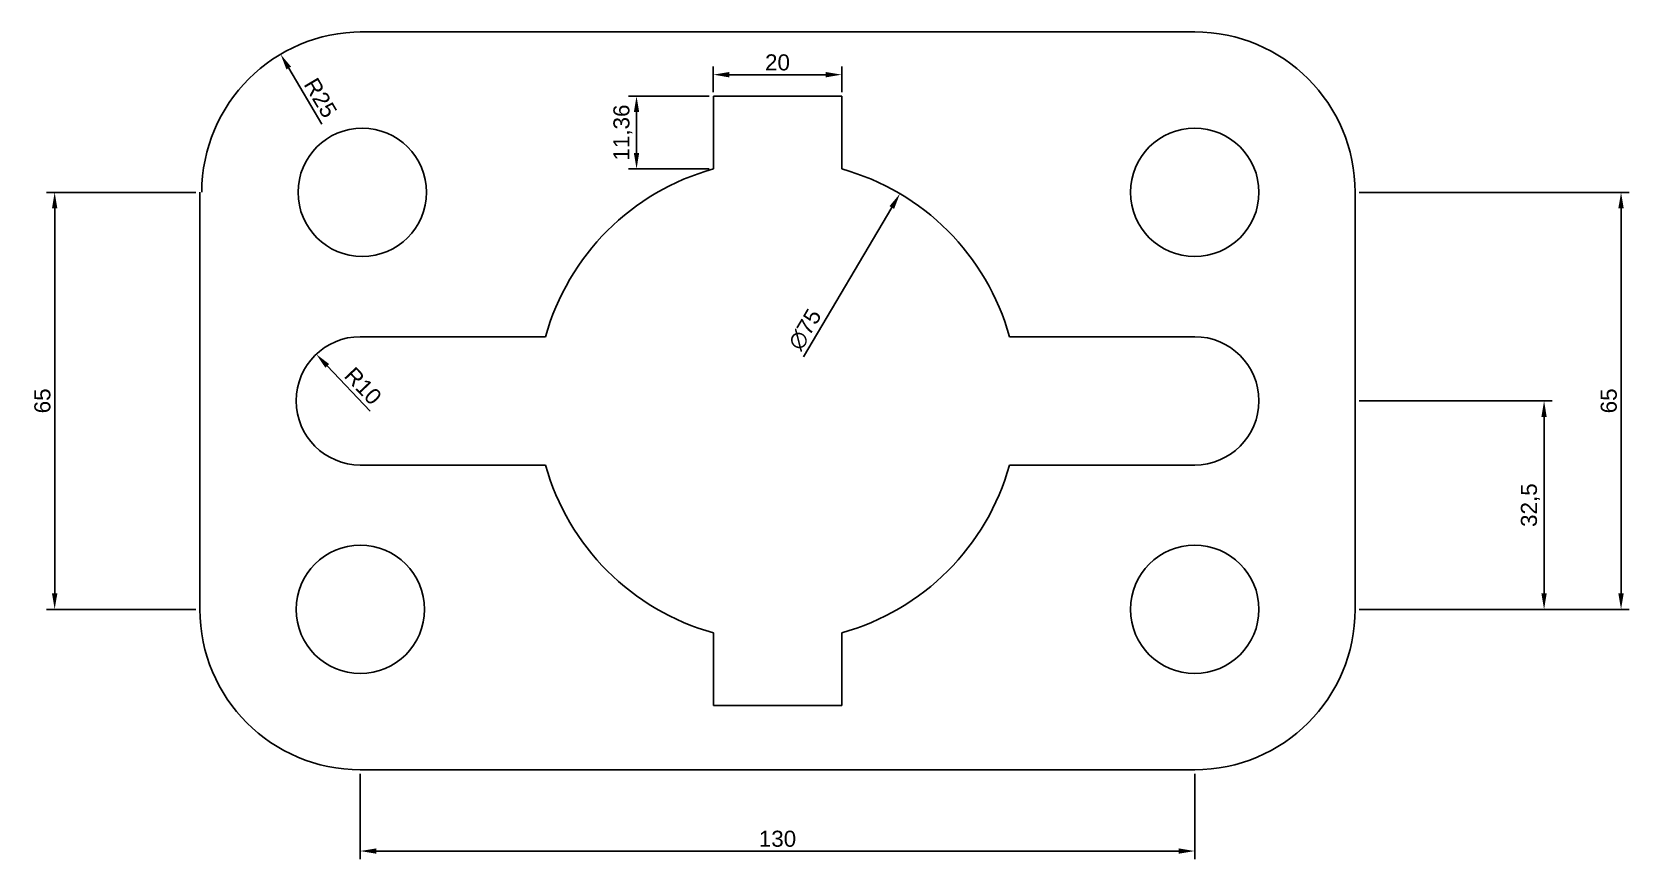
# Model space of a CAD drawing. Header units: millimetres. Extents: x 2198 to 3077, y 2612 to 2770.
# Drawn here: x 2827.7 to 3076.6, y 2641.1 to 2770 of the extents above.
import ezdxf

# ---------------------------------------------------------------- set-up
doc = ezdxf.new("R2010")
doc.units = ezdxf.units.MM
doc.styles.get("Standard").update_dxf_attribs({"font": 'arial.ttf'})
doc.dimstyles.new('ISO-25', dxfattribs={"dimtxt": 2.5, "dimasz": 2.5, "dimexe": 1.25, "dimexo": 0.625, "dimtad": 1, "dimtxsty": 'Standard', "dimcen": 2.5, "dimadec": 0, "dimazin": 0, "dimtfac": 1, "dimtmove": 0, "dimatfit": 3, "dimfxl": 1, "dimarcsym": 0})

# ---------------------------------------------------------------- blocks, each defined once
blk = doc.blocks.new('*D5')
at = {"color": 0, "lineweight": -2, "transparency": 16777216}
for p, q in [((2933.28, 2760.03), (2920.69, 2760.03)), ((2921.94, 2751.17), (2921.94, 2757.53)), ((2933.28, 2748.67), (2920.69, 2748.67))]:
    blk.add_line(p, q, dxfattribs=at)
at = {"color": 0, "transparency": 16777216}
for points in [[(2921.52, 2757.53), (2922.35, 2757.53), (2921.94, 2760.03)], [(2921.52, 2751.17), (2922.35, 2751.17), (2921.94, 2748.67)]]:
    blk.add_solid(points, dxfattribs=at)
at = {"layer": 'Defpoints', "color": 0, "transparency": 16777216}
for p in [(2921.94, 2760.03), (2933.9, 2760.03), (2933.9, 2748.67)]:
    blk.add_point(p, dxfattribs=at)
at = {"color": 0, "transparency": 16777216, "insert": (2919.81, 2754.35), "char_height": 2.5, "attachment_point": 5, "rotation": 90}
blk.add_mtext('11,36', dxfattribs=at)
blk = doc.blocks.new('*D6')
at = {"color": 0, "lineweight": -2, "transparency": 16777216}
for p, q in [((2933.9, 2760.66), (2933.9, 2764.62)), ((2953.9, 2760.66), (2953.9, 2764.62)), ((2936.4, 2763.37), (2951.4, 2763.37))]:
    blk.add_line(p, q, dxfattribs=at)
at = {"color": 0, "transparency": 16777216}
for points in [[(2936.4, 2763.79), (2936.4, 2762.95), (2933.9, 2763.37)], [(2951.4, 2763.79), (2951.4, 2762.95), (2953.9, 2763.37)]]:
    blk.add_solid(points, dxfattribs=at)
at = {"layer": 'Defpoints', "color": 0, "transparency": 16777216}
for p in [(2953.9, 2763.37), (2933.9, 2760.03), (2953.9, 2760.03)]:
    blk.add_point(p, dxfattribs=at)
at = {"color": 0, "transparency": 16777216, "insert": (2943.9, 2765.27), "char_height": 2.5, "attachment_point": 5}
blk.add_mtext('20', dxfattribs=at)
blk = doc.blocks.new('*D7')
at = {"color": 0, "lineweight": -2, "transparency": 16777216}
for p, q in [((2853.28, 2745.03), (2830.03, 2745.03)), ((2831.28, 2742.53), (2831.28, 2682.53)), ((2853.28, 2680.03), (2830.03, 2680.03))]:
    blk.add_line(p, q, dxfattribs=at)
at = {"color": 0, "transparency": 16777216}
for points in [[(2830.86, 2742.53), (2831.7, 2742.53), (2831.28, 2745.03)], [(2830.86, 2682.53), (2831.7, 2682.53), (2831.28, 2680.03)]]:
    blk.add_solid(points, dxfattribs=at)
at = {"layer": 'Defpoints', "color": 0, "transparency": 16777216}
for p in [(2853.9, 2745.03), (2831.28, 2680.03), (2853.9, 2680.03)]:
    blk.add_point(p, dxfattribs=at)
at = {"color": 0, "transparency": 16777216, "insert": (2829.38, 2712.53), "char_height": 2.5, "attachment_point": 5, "rotation": 90}
blk.add_mtext('65', dxfattribs=at)
blk = doc.blocks.new('*D8')
at = {"color": 0, "lineweight": -2, "transparency": 16777216}
blk.add_line((2880.43, 2710.92), (2873.75, 2717.98), dxfattribs=at)
at = {"color": 0, "transparency": 16777216}
blk.add_solid([(2874.05, 2718.27), (2873.45, 2717.7), (2872.03, 2719.8)], dxfattribs=at)
at = {"layer": 'Defpoints', "color": 0, "transparency": 16777216}
for p in [(2872.03, 2719.8), (2878.9, 2712.53)]:
    blk.add_point(p, dxfattribs=at)
at = {"color": 0, "transparency": 16777216, "insert": (2879.33, 2714.85), "char_height": 2.5, "attachment_point": 5, "rotation": 313.3987}
blk.add_mtext('R10', dxfattribs=at)
blk = doc.blocks.new('*D9')
at = {"color": 0, "lineweight": -2, "transparency": 16777216}
blk.add_line((2947.95, 2719.39), (2961.71, 2742.67), dxfattribs=at)
at = {"color": 0, "transparency": 16777216}
blk.add_solid([(2961.35, 2742.88), (2962.07, 2742.45), (2962.98, 2744.82)], dxfattribs=at)
at = {"layer": 'Defpoints', "color": 0, "transparency": 16777216}
for p in [(2962.98, 2744.82), (2924.83, 2680.25)]:
    blk.add_point(p, dxfattribs=at)
at = {"color": 0, "transparency": 16777216, "insert": (2948.18, 2723.65), "char_height": 2.5, "attachment_point": 5, "rotation": 59.4264}
blk.add_mtext('∅75', dxfattribs=at)
blk = doc.blocks.new('*D10')
at = {"color": 0, "lineweight": -2, "transparency": 16777216}
for p, q in [((2878.9, 2654.41), (2878.9, 2641.12)), ((3008.9, 2654.41), (3008.9, 2641.12)), ((2881.4, 2642.37), (3006.4, 2642.37))]:
    blk.add_line(p, q, dxfattribs=at)
at = {"color": 0, "transparency": 16777216}
for points in [[(2881.4, 2642.78), (2881.4, 2641.95), (2878.9, 2642.37)], [(3006.4, 2642.78), (3006.4, 2641.95), (3008.9, 2642.37)]]:
    blk.add_solid(points, dxfattribs=at)
at = {"layer": 'Defpoints', "color": 0, "transparency": 16777216}
for p in [(2878.9, 2655.03), (3008.9, 2655.03), (3008.9, 2642.37)]:
    blk.add_point(p, dxfattribs=at)
at = {"color": 0, "transparency": 16777216, "insert": (2943.9, 2644.27), "char_height": 2.5, "attachment_point": 5}
blk.add_mtext('130', dxfattribs=at)
blk = doc.blocks.new('*D11')
at = {"color": 0, "lineweight": -2, "transparency": 16777216}
blk.add_line((2872.91, 2755.67), (2867.75, 2764.4), dxfattribs=at)
at = {"color": 0, "transparency": 16777216}
blk.add_solid([(2868.11, 2764.61), (2867.39, 2764.19), (2866.48, 2766.55)], dxfattribs=at)
at = {"layer": 'Defpoints', "color": 0, "transparency": 16777216}
for p in [(2866.48, 2766.55), (2879.2, 2745.03)]:
    blk.add_point(p, dxfattribs=at)
at = {"color": 0, "transparency": 16777216, "insert": (2872.7, 2759.76), "char_height": 2.5, "attachment_point": 5, "rotation": 300.596}
blk.add_mtext('R25', dxfattribs=at)
blk = doc.blocks.new('*D12')
at = {"color": 0, "lineweight": -2, "transparency": 16777216}
for p, q in [((3034.53, 2712.53), (3064.59, 2712.53)), ((3063.34, 2682.53), (3063.34, 2710.03)), ((3034.53, 2680.03), (3064.59, 2680.03))]:
    blk.add_line(p, q, dxfattribs=at)
at = {"color": 0, "transparency": 16777216}
for points in [[(3062.92, 2710.03), (3063.75, 2710.03), (3063.34, 2712.53)], [(3062.92, 2682.53), (3063.75, 2682.53), (3063.34, 2680.03)]]:
    blk.add_solid(points, dxfattribs=at)
at = {"layer": 'Defpoints', "color": 0, "transparency": 16777216}
for p in [(3033.9, 2712.53), (3063.34, 2712.53), (3033.9, 2680.03)]:
    blk.add_point(p, dxfattribs=at)
at = {"color": 0, "transparency": 16777216, "insert": (3061.21, 2696.28), "char_height": 2.5, "attachment_point": 5, "rotation": 90}
blk.add_mtext('32,5', dxfattribs=at)
blk = doc.blocks.new('*D13')
at = {"color": 0, "lineweight": -2, "transparency": 16777216}
for p, q in [((3034.53, 2745.03), (3076.58, 2745.03)), ((3075.33, 2742.53), (3075.33, 2682.53)), ((3034.53, 2680.03), (3076.58, 2680.03))]:
    blk.add_line(p, q, dxfattribs=at)
at = {"color": 0, "transparency": 16777216}
for points in [[(3074.91, 2742.53), (3075.75, 2742.53), (3075.33, 2745.03)], [(3074.91, 2682.53), (3075.75, 2682.53), (3075.33, 2680.03)]]:
    blk.add_solid(points, dxfattribs=at)
at = {"layer": 'Defpoints', "color": 0, "transparency": 16777216}
for p in [(3033.9, 2745.03), (3033.9, 2680.03), (3075.33, 2680.03)]:
    blk.add_point(p, dxfattribs=at)
at = {"color": 0, "transparency": 16777216, "insert": (3073.43, 2712.53), "char_height": 2.5, "attachment_point": 5, "rotation": 90}
blk.add_mtext('65', dxfattribs=at)

msp = doc.modelspace()

# ---------------------------------------------------------------- linework, layer by layer
for p, q in [((3008.904, 2770.033), (2878.904, 2770.033)), ((2933.904, 2748.675), (2933.904, 2760.033)), ((2953.904, 2760.033), (2933.904, 2760.033)), ((2953.904, 2748.675), (2953.904, 2760.033)), ((2853.904, 2745.033), (2853.904, 2680.033)), ((3033.904, 2680.033), (3033.904, 2745.033)), ((2878.904, 2722.533), (2907.762, 2722.533)), ((2980.046, 2722.533), (3008.904, 2722.533)), ((2878.904, 2702.533), (2907.762, 2702.533)), ((2980.046, 2702.533), (3008.904, 2702.533)), ((2933.904, 2676.39), (2933.904, 2665.033)), ((2953.904, 2676.39), (2953.904, 2665.033)), ((2953.904, 2665.033), (2933.904, 2665.033)), ((2878.904, 2655.033), (2943.904, 2655.033)), ((2943.904, 2655.033), (3008.904, 2655.033))]:
    msp.add_line(p, q)
for centre in [(2879.202, 2745.033), (3008.904, 2745.033), (2878.904, 2680.033), (3008.904, 2680.033)]:
    msp.add_circle(centre, 10)
for centre, radius, start, end in [((2879.202, 2745.033), 25, 90, 180), ((3008.904, 2745.033), 25, 0, 90), ((2943.904, 2712.533), 37.5, 105.46601, 164.53399), ((2943.904, 2712.533), 37.5, 15.46601, 74.53399), ((2878.904, 2712.533), 10, 90, 270), ((3008.904, 2712.533), 10, 270, 90), ((2943.904, 2712.533), 37.5, 195.46601, 254.53399), ((2943.904, 2712.533), 37.5, 285.46601, 344.53399), ((2878.904, 2680.033), 25, 180, 270), ((3008.904, 2680.033), 25, 270, 0)]:
    msp.add_arc(centre, radius, start, end)

# ---------------------------------------------------------------- dimensions: what is measured, and where the dimension line sits
for center, mpoint, picture, middle in [((2879.202, 2745.033), (2866.477, 2766.552), '*D11', (2871.067, 2758.79)), ((2878.904, 2712.533), (2872.034, 2719.798), '*D8', (2877.948, 2713.544))]:
    dim = msp.add_radius_dim(center=center, mpoint=mpoint, dimstyle='ISO-25')
    dim.commit()
    dim.dimension.update_dxf_attribs({"geometry": picture, "text_midpoint": middle, "dimtype": 164})
for base, p1, p2, picture, middle in [((2953.904, 2763.368), (2933.904, 2760.033), (2953.904, 2760.033), '*D6', (2943.904, 2765.27)), ((3008.904, 2642.366), (2878.904, 2655.033), (3008.904, 2655.033), '*D10', (2943.904, 2644.268))]:
    dim = msp.add_linear_dim(base=base, p1=p1, p2=p2, dimstyle='ISO-25')
    dim.commit()
    dim.dimension.update_dxf_attribs({"geometry": picture, "text_midpoint": middle})
for base, p1, p2, picture, middle in [((2921.936, 2760.033), (2933.904, 2748.675), (2933.904, 2760.033), '*D5', (2919.809, 2754.354)), ((2831.281, 2680.033), (2853.904, 2745.033), (2853.904, 2680.033), '*D7', (2829.38, 2712.533)), ((3075.329, 2680.033), (3033.904, 2745.033), (3033.904, 2680.033), '*D13', (3073.427, 2712.533)), ((3063.336, 2712.533), (3033.904, 2680.033), (3033.904, 2712.533), '*D12', (3061.208, 2696.283))]:
    dim = msp.add_linear_dim(base=base, p1=p1, p2=p2, angle=90, dimstyle='ISO-25')
    dim.commit()
    dim.dimension.update_dxf_attribs({"geometry": picture, "text_midpoint": middle})
dim = msp.add_diameter_dim_2p(p1=(2924.83, 2680.246), p2=(2962.978, 2744.819), dimstyle='ISO-25')
dim.commit()
dim.dimension.update_dxf_attribs({"geometry": '*D9', "text_midpoint": (2949.878, 2722.645), "dimtype": 163})

doc.saveas('drawing.dxf')
